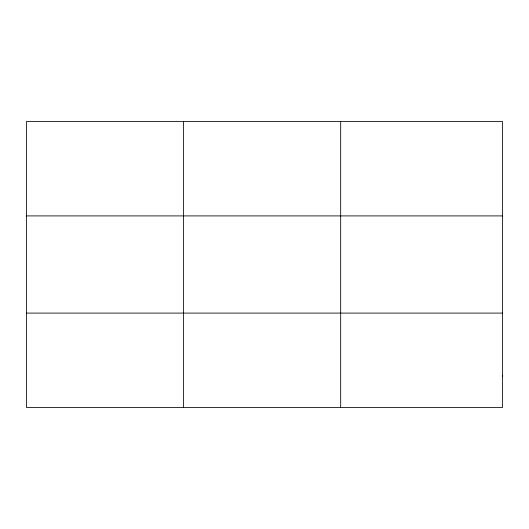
<?xml version="1.0" encoding="UTF-8"?>
<svg xmlns="http://www.w3.org/2000/svg" width="529" height="529" viewBox="0 0 529 529"><rect width="100%" height="100%" fill="white"/><g stroke="black" fill="none" stroke-linecap="round" stroke-linejoin="round"><path stroke-width="0.79" d="M183.563 407.429L183.563 121.571M340.676 407.429L340.676 121.571M26.45 215.905L502.55 215.905M26.45 313.095L502.55 313.095M502.55 375.987L502.55 407.429L26.45 407.429L26.45 121.571L502.55 121.571L502.55 375.987"/></g></svg>
